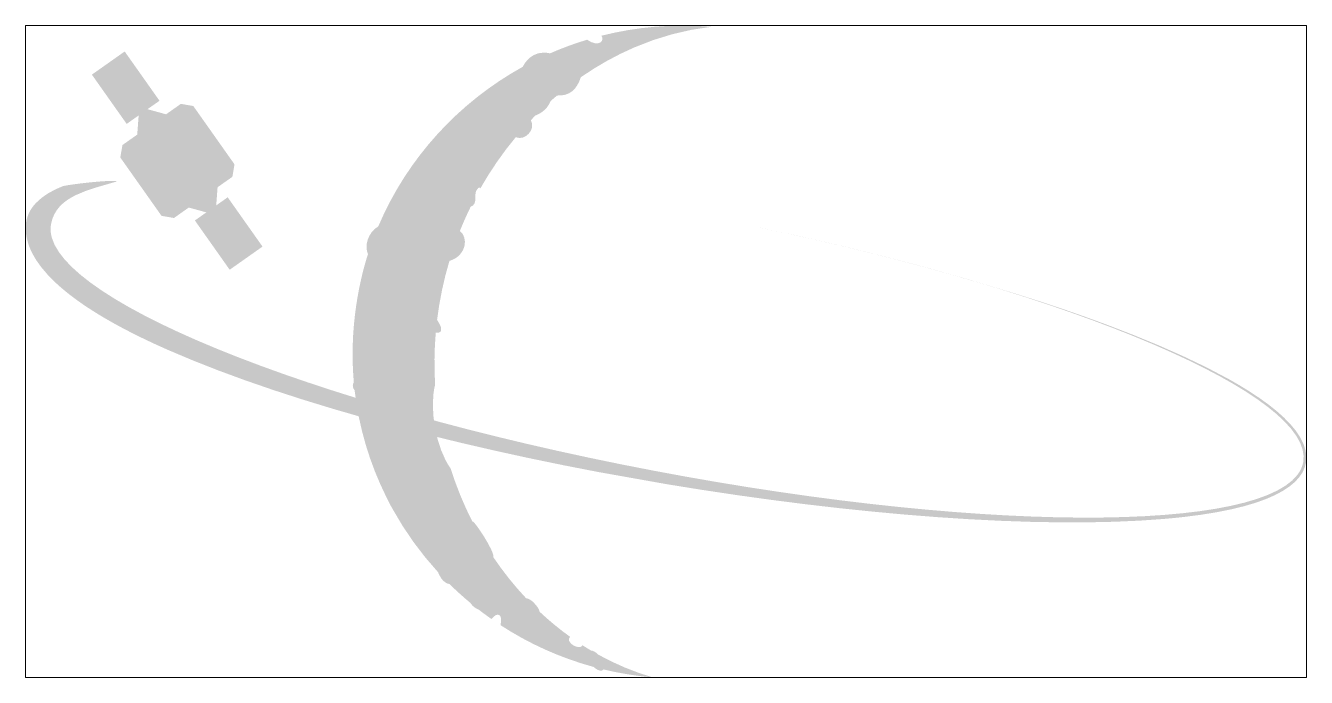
# Paper-space layout 'Layout1' of a CAD drawing. Header units: millimetres. Extents: x 0 to 64.2, y 0 to 32.7.
# The model-space entities are those that its viewports show. They can reach past a viewport. Long polylines and large blocks are cut down to what shows.
import ezdxf

# ---------------------------------------------------------------- set-up
doc = ezdxf.new("R2010")
doc.units = ezdxf.units.MM

msp = doc.modelspace()

# ---------------------------------------------------------------- hatches: boundary and pattern name
at = {"true_color": 0x000000, "transparency": 33554687}
h = msp.add_hatch(color=18, dxfattribs=at)
edge = h.paths.add_edge_path(flags=0)
edge.add_spline(control_points=[(77.418, 0), (76.569, 0.072), (75.741, 0.207), (74.938, 0.4), (74.793, 0.201), (74.489, 0.494), (74.459, 0.522), (72.77, 0.981), (71.198, 1.697), (69.783, 2.622), (69.918, 3.14), (69.65, 3.34), (69.336, 2.925), (69.123, 3.074), (68.913, 3.229), (68.707, 3.388), (68.428, 3.495), (68.298, 3.698), (68.273, 3.737), (67.914, 4.035), (67.57, 4.347), (67.239, 4.673), (66.848, 4.744), (66.682, 5.208), (66.659, 5.274), (65.777, 6.235), (65.01, 7.3), (64.379, 8.446), (64.241, 8.697), (64.35, 8.47), (64.051, 9.074), (63.236, 10.719), (62.694, 12.513), (62.477, 14.395), (62.344, 14.541), (62.383, 14.716), (62.436, 14.804), (62.143, 18.088), (62.991, 20.738), (63.147, 21.228), (62.967, 21.6), (63.113, 22.288), (63.663, 22.616), (65.114, 26.04), (67.693, 28.845), (70.901, 30.616), (70.959, 30.733), (71.341, 31.503), (72.267, 31.29), (72.869, 31.554), (73.488, 31.783), (74.123, 31.974), (74.724, 31.556), (75.036, 31.949), (74.836, 32.173), (76.588, 32.618), (78.444, 32.783), (80.346, 32.621), (79.018, 32.472), (77.719, 32.117), (76.482, 31.584), (75.552, 31.184), (74.656, 30.682), (73.809, 30.092), (73.602, 29.462), (73.252, 29.151), (72.618, 29.175), (72.509, 29.083), (72.401, 28.99), (72.295, 28.895), (72.088, 28.373), (71.614, 28.204), (71.539, 28.177), (71.46, 28.098), (71.382, 28.018), (71.305, 27.936), (71.574, 27.5), (71.025, 26.874), (70.549, 27.087), (69.891, 26.296), (69.297, 25.437), (68.778, 24.521), (68.713, 24.639), (68.623, 24.494), (68.556, 24.368), (68.476, 24.216), (68.647, 23.709), (68.296, 23.609), (68.1, 23.21), (67.918, 22.801), (67.75, 22.383), (68.173, 22.074), (68.112, 21.151), (67.227, 20.884), (66.941, 19.931), (66.732, 18.942), (66.608, 17.922), (67.095, 17.211), (66.586, 17.273), (66.542, 17.283), (66.467, 16.405), (66.458, 15.536), (66.51, 14.683), (66.198, 13.478), (66.553, 11.491), (67.288, 10.475), (67.579, 9.551), (67.944, 8.662), (68.373, 7.818), (68.448, 7.916), (69.529, 6.267), (69.425, 6.029), (69.923, 5.291), (70.475, 4.599), (71.074, 3.963), (71.241, 3.987), (71.666, 3.621), (71.75, 3.288), (72.235, 2.832), (72.746, 2.411), (73.281, 2.028), (72.981, 1.803), (73.711, 1.318), (73.9, 1.608), (74.038, 1.519), (74.179, 1.433), (74.32, 1.349), (74.426, 1.345), (74.561, 1.267), (74.685, 1.14), (75.553, 0.66), (76.467, 0.276), (77.418, 0)], knot_values=[0, 0, 0, 0, 1, 1, 1, 2, 2, 2, 3, 3, 3, 4, 4, 4, 5, 5, 5, 6, 6, 6, 7, 7, 7, 8, 8, 8, 9, 9, 9, 10, 10, 10, 11, 11, 11, 12, 12, 12, 13, 13, 13, 14, 14, 14, 15, 15, 15, 16, 16, 16, 17, 17, 17, 18, 18, 18, 19, 19, 19, 20, 20, 20, 21, 21, 21, 22, 22, 22, 23, 23, 23, 24, 24, 24, 25, 25, 25, 26, 26, 26, 27, 27, 27, 28, 28, 28, 29, 29, 29, 30, 30, 30, 31, 31, 31, 32, 32, 32, 33, 33, 33, 34, 34, 34, 35, 35, 35, 36, 36, 36, 37, 37, 37, 38, 38, 38, 39, 39, 39, 40, 40, 40, 41, 41, 41, 42, 42, 42, 43, 43, 43, 44, 44, 44, 44], degree=3, periodic=1)
msp.add_hatch(color=18, dxfattribs=at).paths.add_polyline_path([(51.659, 28.176), (51.058, 27.753), (49.315, 30.223), (50.959, 31.384), (52.703, 28.913), (52.102, 28.49), (53.031, 28.234), (53.773, 28.757), (54.396, 28.65), (56.461, 25.724), (56.354, 25.1), (55.612, 24.577), (55.545, 23.666), (56.12, 24.072), (57.863, 21.601), (56.219, 20.44), (54.475, 22.911), (55.05, 23.316), (54.169, 23.559), (53.428, 23.035), (52.804, 23.143), (50.739, 26.069), (50.847, 26.693), (51.588, 27.216)], flags=0)
h = msp.add_hatch(color=18, dxfattribs=at)
edge = h.paths.add_edge_path(flags=0)
edge.add_spline(control_points=[(45.997, 22.536), (45.997, 23.931), (47.529, 24.483), (47.838, 24.62), (48.019, 24.7), (50.213, 24.968), (50.587, 24.873), (49.151, 24.446), (47.539, 24.146), (47.27, 22.735), (46.598, 19.212), (60.106, 13.672), (77.415, 10.373), (94.724, 7.073), (109.322, 7.254), (109.993, 10.778), (110.631, 14.123), (98.486, 19.286), (82.441, 22.623), (85.462, 21.996), (90.048, 20.952), (94.973, 19.427), (95.537, 19.252), (106.952, 15.915), (109.619, 12.377), (109.958, 11.927), (110.156, 11.466), (110.156, 11.017), (110.156, 9.649), (108.318, 8.398), (103.047, 7.948), (90.463, 6.873), (65.882, 10.822), (53.133, 16.418), (46.535, 19.314), (46.05, 21.551), (46, 22.425), (45.998, 22.462), (45.997, 22.5), (45.997, 22.536)], knot_values=[0, 0, 0, 0, 1, 1, 1, 2, 2, 2, 3, 3, 3, 4, 4, 4, 5, 5, 5, 6, 6, 6, 7, 7, 7, 8, 8, 8, 9, 9, 9, 10, 10, 10, 11, 11, 11, 12, 12, 12, 13, 13, 13, 13], degree=3, periodic=1)

psp = doc.layouts.get("Layout1")

# ---------------------------------------------------------------- viewports
at = {"layer": '0'}
psp.add_viewport(center=(32.08, 16.341), size=(64.159, 32.6818), view_center_point=(78.076, 16.341), view_height=32.6818, dxfattribs=at)

doc.saveas('drawing.dxf')
